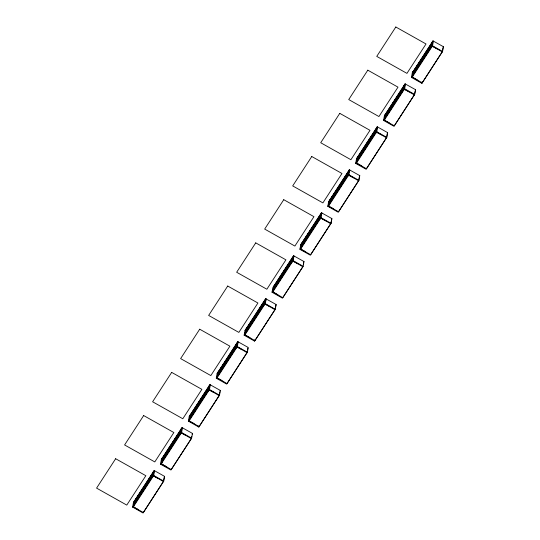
<?xml version="1.0" encoding="UTF-8"?>
<svg xmlns="http://www.w3.org/2000/svg" width="540" height="540" viewBox="0 0 540 540"><rect width="100%" height="100%" fill="white"/><g stroke="black" fill="none" stroke-linecap="round" stroke-linejoin="round"><path stroke-width="0.81" d="M142.229 491.191C142.25 491.987 141.176 492.392 142.216 491.184M169.925 448.396C169.756 449.618 170.114 448.112 169.695 448.781C169.978 448.079 169.628 449.422 169.918 448.402C169.276 449.847 170.647 447.221 169.661 449.044C170.498 447.228 170.026 449.435 169.729 448.679C169.925 449.456 170.073 448.072 170.08 448.234C169.175 449.503 169.79 448.99 169.844 448.497C169.587 448.605 169.904 449.766 170.08 448.234M198.2 405.715C197.201 405.02 197.755 406.944 197.951 405.466C197.654 406.802 197.397 404.885 198.14 405.81C197.404 404.764 198.72 406.276 197.62 405.851C198.072 406.539 197.559 405.128 197.586 405.776C199.031 405.56 196.769 405.587 198.133 405.824C196.607 406.796 199.085 404.339 197.552 405.884C197.924 404.858 198.362 405.986 197.829 405.392C196.823 406.418 198.572 405.979 197.984 405.365C197.998 404.933 197.228 406.512 197.775 405.877C198.234 404.717 197.843 406.526 197.552 405.844C198.484 404.264 197.006 407.18 197.998 405.29M226.085 362.745C224.37 363.38 227.084 361.469 225.403 362.981C226.294 361.57 225.349 363.137 225.47 362.806C226.287 361.463 225.268 363.818 225.484 362.779C225.491 362.758 226.719 362.522 225.376 363.103C226.726 360.761 224.485 364.284 225.801 362.678C225.997 362.414 225.207 363.056 225.821 362.313M281.61 276.433C281.07 277.472 281.88 276.143 281.353 277.027C281.468 276.595 281.165 277.06 281.549 276.494C280.841 277.844 282.231 276.075 281.138 277.155C281.414 277.06 281.927 275.717 281.205 277.155C282.656 274.894 280.179 277.965 281.84 276.844C281.32 275.893 280.827 278.276 281.617 276.601M309.474 233.503C308.806 234.421 309.4 233.618 309.393 233.753C309.434 234.191 309.299 233.685 309.299 233.806C308.954 233.888 309.042 234.549 309.501 233.638C309.015 235.082 308.947 233.118 309.548 233.766M337.034 190.876C337.858 190.66 336.629 191.261 337.23 191.079C337.757 189.655 336.967 191.842 337.163 190.667C338.249 190.465 336.332 191.322 337.547 191.025M364.797 148.27C365.56 146.846 365.506 147.967 365.128 148.007C365.816 146.63 364.115 148.581 365.357 148.122C364.959 146.34 364.878 149.769 365.189 147.575C364.298 149.688 366.275 146.32 364.831 148.149C365.877 147.359 364.507 147.987 365.29 148.075C364.453 148.129 365.729 147.393 364.858 148.217C365.29 147.278 364.757 148.406 365.162 147.596C364.716 148.473 365.121 147.811 365.108 147.663C365.087 147.589 364.689 148.46 365.155 147.575M393.147 104.733C393.35 103.808 392.519 106.373 393.167 104.591C392.317 105.995 393.343 104.531 393.086 104.571C392.296 105.516 393.599 104.834 393.08 104.753C392.715 104.828 392.6 106.049 393.174 104.517M225.869 362.394C225.335 363.751 225.47 362.792 225.848 362.468C224.471 364.345 226.793 361.118 225.41 363.116M337.115 190.728C337.669 190.485 336.731 191.174 337.595 190.89M392.681 105.3C393.755 104.369 392.506 104.753 392.992 105.145C392.999 104.571 393.214 105.246 393.066 104.679C392.033 105.887 393.775 103.869 392.978 105.185C393.538 104.963 392.256 105.341 393.154 104.618M142.216 491.299C141.541 493.243 142.857 490.327 141.791 491.778M225.848 362.563C225.308 363.332 226.01 362.313 225.464 362.846M281.617 276.629C280.503 276.912 282.022 277.621 281.529 276.453M336.947 191.207L337.385 190.566C336.454 192.2 337.979 189.358 336.967 191.052C337.527 190.87 337.554 189.884 336.913 191.261M393.235 105.219C392.56 103.923 392.729 106.367 393.1 104.517M142.398 491.731C141.629 490.833 141.615 493.027 142.236 491.225M365.081 148.075C365.033 147.913 364.885 147.494 365.29 148.237M420.653 62.309C421.889 60.642 419.722 62.546 421.126 62.208C420.761 61.492 421.173 62.498 420.971 61.607C420.107 62.694 421.132 62.316 420.842 61.715C421.828 61.999 419.729 62.957 420.984 61.553C420.194 62.276 420.883 62.505 421.18 61.925C419.857 62.667 421.457 61.364 420.808 61.769C420.228 63.565 421.686 60.264 420.653 62.046M169.999 448.328C169.391 449.24 169.931 449.219 170.073 448.301M281.178 277.142L281.516 276.466L281.165 277.067M309.285 233.962L309.494 233.395M392.965 104.74C392.627 105.503 393.309 104.409 392.722 105.178M421.112 62.248C420.64 61.439 420.795 62.384 421.018 61.837C420.302 62.296 421.416 61.445 420.599 62.208C421.193 61.567 421.038 62.141 420.701 62.046C421.24 61.891 421.045 61.709 420.565 62.363M253.854 319.99C252.518 320.274 254.549 318.519 253.469 319.997C253.942 319.606 253.152 320.254 253.732 319.592C253.058 319.95 253.672 320.551 253.672 319.397M142.229 491.981C141.629 491.11 142.121 492.122 141.953 491.474M169.715 448.787C170.174 448.686 169.702 448.193 170.107 449.003M336.96 191.241C337.649 190.667 336.812 191.167 337.311 190.66C337.669 190.876 336.474 191.801 337.385 190.532M365.243 147.65C365.452 147.636 364.743 148.257 365.229 147.602M142.222 491.623L141.845 491.65M197.971 405.911C197.519 405.432 198.092 405.803 197.613 405.715M225.47 363.022C226.618 362.279 224.964 363.17 225.916 362.765M309.548 233.975C309.211 233.503 309.521 234.347 309.191 233.766M170.127 448.558L169.648 448.949L170.087 448.382M142.121 491.36L141.824 491.96M253.469 319.633C253.732 319.525 253.085 320.166 253.571 319.586C253.537 319.795 253.226 319.964 253.658 319.444C254.097 319.397 252.619 320.328 253.928 319.862M281.462 277.013C281.698 276.548 280.955 276.811 281.698 277.081M348.003 172.901L347.821 173.191M421.247 61.985C420.471 61.709 420.741 62.343 420.998 61.803M225.558 362.765C226.172 362.421 225.403 362.536 225.693 362.948M253.658 319.559C254.036 320.294 253.051 320.132 253.625 319.444M337.304 190.546L336.94 191.147L337.351 190.627M365.438 148.007L365.411 148.068C364.784 147.893 364.844 147.818 365.391 148.122M420.599 62.222L421.193 62.107C420.424 61.992 420.755 61.965 421.214 62.026M197.937 405.277C197.032 406.782 198.099 404.825 198.038 405.729C196.958 406.512 198.254 404.622 197.903 405.736M142.202 491.231C141.494 492.244 142.121 491.866 142.162 491.474M337.075 191.12C337.223 190.579 337.149 190.984 336.953 191.072M365.411 148.068C364.716 147.967 365.006 147.974 365.249 147.967M392.783 105.003L393.174 105.03M170.147 448.558L169.607 449.024M197.93 405.54C197.174 405.979 197.62 406.175 197.91 405.56M281.644 277.135C280.955 276.656 281.833 276.601 281.178 277.027M225.538 362.988L225.659 362.502M337.277 190.539C337.183 191.282 336.893 190.404 337.446 191.12M197.613 405.979C197.897 405.675 197.519 405.587 197.775 405.877M281.637 276.791C280.955 276.737 281.752 277.243 281.543 276.595M337.196 190.627L336.994 190.978L337.446 190.755M392.708 105.172L393.086 104.76M154.258 471.238L154.582 470.745L164.592 476.388L163.742 481.113L143.046 513L132.617 507.067L133.468 502.342L154.109 470.536L154.555 470.786M133.9 504.286L134.352 501.802L153.266 472.649M153.117 473.479L152.672 475.963L134.203 504.421M132.617 507.067L153.259 475.254L154.109 470.536M164.234 477.124L163.431 481.586L153.455 475.7M153.704 475.504L154.582 470.745M160.947 464.346L160.502 464.096L161.352 459.378L181.994 427.565L192.476 433.424L191.626 438.143L170.93 470.036L160.913 464.4L181.616 432.5L182.453 427.788L182.101 428.524M181.339 432.736L191.315 438.622L171.241 469.557L161.264 463.671M161.784 462.233L162.081 460.573M161.933 462.314L162.23 460.661M180.853 431.339L181.15 429.685L162.23 458.838L161.636 462.146L180.556 432.992M160.502 464.096L181.143 432.284L181.994 427.565M188.386 421.132L189.23 416.408L209.878 384.601L220.354 390.454L219.51 395.179L198.815 427.066L188.386 421.132L209.027 389.32L209.878 384.601M189.52 419.182L190.114 415.868L209.034 386.714L208.44 390.029M191.484 437.663L191.741 436.259M192.119 434.153L192.476 433.424M198.815 427.066L199.098 425.493M219.875 391.892L219.2 395.651L209.223 389.765M216.709 378.412L216.27 378.162L217.114 373.444L237.762 341.631L248.238 347.49L247.388 352.208L226.699 384.102L216.675 378.466L237.377 346.565M247.124 352.431L227.009 383.623L217.033 377.737M217.553 375.388L217.998 372.904L236.918 343.75M236.021 345.816L236.216 345.215L232.112 351.466L234.407 348.111M236.77 344.574L236.324 347.058L217.856 375.516M216.27 378.162L236.912 346.349L237.762 341.631M247.381 351.027L247.084 352.688L237.107 346.802M237.357 346.599L238.194 341.894M244.148 335.198L244.998 330.473L265.64 298.667L276.122 304.519L275.272 309.245L254.576 341.132L244.148 335.198L264.796 303.385L265.64 298.667M244.85 333.909L244.559 335.495L265.262 303.595L266.112 298.877L265.795 299.369M245.862 329.15L245.012 333.869L245.457 334.118M264.992 303.831L274.961 309.717L254.887 340.652L244.917 334.766M245.734 332.586L246.031 330.932M247.631 349.623L247.928 347.969M253.712 319.835C253.341 320.125 253.496 319.464 253.76 320.105M254.576 341.132L254.86 339.559M264.782 299.997L263.932 304.715L264.377 304.965M265.241 303.635L266.085 298.917M272.032 292.228L272.882 287.51L293.524 255.697L304.007 261.556L303.156 266.274L282.461 298.168L272.032 292.228L292.68 260.415L293.524 255.697M292.876 260.867L302.846 266.753L282.771 297.689L272.801 291.803M273.321 289.454L273.767 286.969L292.687 257.816L292.093 261.124L273.618 289.582M273.618 288.704L273.915 287.05L277.067 282.191M273.767 288.792L274.064 287.132L273.618 286.882L292.538 257.728L292.93 258.059M275.164 285.215L274.975 285.404M275.137 308.765L276.122 304.519M300.362 249.514L299.916 249.264L300.767 244.539L321.408 212.733L331.891 218.585L331.04 223.31L310.345 255.197L300.328 249.568L321.03 217.661L321.881 212.942L321.516 213.685M301.205 247.394L301.502 245.741M303.271 264.391L303.527 262.987M320.423 215.676L319.97 218.16L301.057 247.313L301.651 243.999L320.571 214.846M299.916 249.264L320.558 217.451L321.408 212.733M331.891 218.585L330.73 223.783L320.76 217.897M327.8 206.294L328.651 201.575L349.292 169.763L359.775 175.622L358.925 180.34L338.229 212.234L327.8 206.294L348.442 174.481L349.292 169.763M328.644 204.221L328.212 206.597L348.914 174.697M329.515 200.246L328.664 204.964L329.11 205.214M329.09 203.519L329.535 201.035L348.455 171.882L347.855 175.19L329.387 203.648L329.684 202.028M329.238 203.6L329.535 201.947M347.848 173.212L347.834 173.05M348.428 171.092L347.585 175.81L348.023 176.06M359.289 177.053L358.614 180.819L348.638 174.933M348.887 174.737L349.765 169.972L349.448 170.465M356.13 163.58L355.685 163.33L356.535 158.605L377.177 126.799L377.622 127.049M386.087 138.301L366.424 168.784L356.447 162.898M356.967 160.549L357.419 158.065L376.333 128.911L375.739 132.226L357.271 160.684M357.264 159.806L357.568 158.153L362.968 149.823M357.413 159.887L357.716 158.233L357.271 157.984L376.184 128.831L376.582 129.161M359.417 176.351L359.775 175.622M355.685 163.33L376.326 131.517L377.177 126.799M387.302 133.387L386.498 137.849L376.522 131.963M376.772 131.767L377.649 127.008L387.659 132.651L386.809 137.376L366.113 169.263L356.096 163.633L376.799 131.726M384.014 120.609L383.569 120.359L384.419 115.641L405.061 83.828L415.544 89.687L414.693 94.406L393.998 126.299L383.981 120.663L384.271 119.077M384.851 118.496L385.148 116.836M385.297 116.924L385 118.577L384.554 118.328L403.475 89.174M403.772 88.432L404.217 85.948L385.304 115.101L384.703 118.409L403.623 89.255M383.569 120.359L404.21 88.547L405.061 83.828M411.453 77.395L412.297 72.671L432.945 40.864L443.421 46.717L442.577 51.442L421.882 83.329L411.453 77.395L432.095 45.583L432.945 40.864M442.307 51.665L422.192 82.85L412.216 76.963M412.736 74.615L413.181 72.13L432.101 42.977L431.507 46.291L413.039 74.749M420.876 62.174L420.937 62.147M421.882 83.329L422.165 81.756M442.942 48.155L442.267 51.921L432.29 46.028M432.54 45.833L433.377 41.128M443.07 47.453L443.421 46.717M170.147 448.922L169.803 448.747M320.8 214.974L320.99 214.312L320.544 214.063L319.7 218.781L320.146 219.031M169.945 448.639L169.655 449.017L170.222 448.787M169.817 448.916L170.316 448.679L169.817 448.747M337.271 191.079L337.52 191.018M170.316 448.679C169.844 448.369 169.796 449.199 170.154 448.7M197.991 405.689L197.613 405.952M225.889 363.035L225.875 362.725M421.072 62.269L420.836 61.877M309.238 233.935L309.589 234.077L309.272 233.665M281.401 276.932L281.32 276.979M337.014 190.937L337.223 190.6L337.061 190.998M309.461 233.672L309.481 233.901M337.156 191.018L337.21 190.62L337.419 191.167M255.272 315.853L255.015 316.426L255.798 315.34M281.779 276.912L281.543 276.683M393.188 105.233L393.012 104.902M309.157 233.975C309.731 233.644 308.887 234.178 309.427 233.557M420.741 62.141L421.207 62.073M197.897 405.493L197.788 405.776M170.046 448.376L169.931 448.511M170.296 448.693L170.107 448.767M309.521 233.82L309.541 233.726M393.174 105.266L393.08 105.077M246.922 328.712L247.07 328.408M143.701 487.904L143.485 488.295L143.762 487.937M152.53 474.296L152.314 474.687L152.591 474.329M163.62 457.211L163.087 458.082L163.364 457.724M180.414 431.332L179.152 433.39M190.971 415.112L191.194 414.727M191.032 415.145L191.248 414.761M199.469 401.969L199.247 402.361L199.53 402.003M227.131 359.39L227.414 359.033M263.844 302.819L264.127 302.461M283.122 273.065L282.899 273.456L283.176 273.098M310.784 230.492L311 230.101M309.406 233.867L309.44 233.827M386.431 113.987L386.215 114.379M414.315 71.023L414.099 71.408M421.126 62.208L421.079 61.857M403.515 87.413L403.772 86.967M134.649 501.971L134.203 501.721L153.117 472.568L153.495 472.777M163.877 456.928L162.526 459L162.088 458.75L181.001 429.597M190.411 416.036L189.965 415.787L208.886 386.633L209.263 386.843M218.295 373.066L217.85 372.816L236.77 343.663M247.529 328.023L246.179 330.102L245.734 329.852L264.654 300.699L265.032 300.908M301.948 244.168L301.502 243.918L320.423 214.765M331.175 199.125L329.832 201.197L329.387 200.948L348.307 171.794L348.685 172.01M385.594 115.263L385.155 115.013L404.069 85.86M414.376 70.916L413.478 72.299L413.033 72.049L431.953 42.896L432.331 43.112M134.183 502.166L133.9 502.605L133.468 502.342M136.12 499.183L137.025 497.792M139.867 493.418L141.237 491.299M141.98 490.158L143.33 488.079M145.827 484.225L147.204 482.105M149.04 479.277L150.417 477.158M163.107 457.603L164.005 456.219M165.807 453.438L167.164 451.359M168.514 449.273L169.412 447.889M172.793 442.672L175.271 438.865M178.76 433.478L180.225 431.231M192.794 411.858L194.251 409.61M195.494 407.693L196.398 406.31M200.9 399.364L202.25 397.285M208.481 387.686L209.399 386.269M210.026 385.304L210.344 384.811L209.473 389.57L188.791 421.43M219.773 370.285L221.123 368.199M227.88 357.791L229.237 355.705M232.234 351.081L233.152 349.67M235.447 346.133L236.365 344.716M245.41 330.777L244.998 330.473M246.76 328.705L248.184 326.504M279.74 277.877L281.117 275.758M293.679 256.399L293.996 255.906L293.119 260.665L272.444 292.531M305.674 237.911L308.084 234.205M312.674 227.131L315.137 223.331M318.634 217.937L320.011 215.818M329.062 201.879L328.651 201.575M332.66 196.331L335.05 192.652M339.64 185.578L341.017 183.458M345.6 176.384L347.072 174.116M359.64 154.751L361.098 152.51M366.14 144.733L367.976 141.905M372.566 134.831L374.058 132.543M393.107 103.181L394.025 101.77M399.074 93.987L401.038 90.963M404.582 85.502L404.197 85.158L403.346 89.876L403.792 90.126M405.209 84.53L405.533 84.038L404.656 88.803L383.981 120.663M412.709 72.974L412.297 72.671M413.647 71.53L414.565 70.112M419.614 62.336L420.532 60.919M426.04 52.434L426.958 51.023M134.501 501.889L145.307 485.231M146.212 483.84L150.262 477.589M151.166 476.206L152.969 473.425M162.378 458.919L177.248 436.016M178.146 434.626L181.298 429.766M190.715 415.26L204.228 394.436M205.126 393.046L209.183 386.802M218.147 372.985L223.101 365.351M224.006 363.96L231.208 352.856M246.031 330.021L250.088 323.771M250.985 322.38L258.194 311.276M259.092 309.886L264.951 300.868M277.972 280.807L282.022 274.556M282.926 273.166L285.174 269.696M286.079 268.312L292.835 257.897M301.799 244.087L309.008 232.976M309.906 231.593L320.267 215.622M329.684 201.116L335.988 191.396M336.886 190.013L348.597 171.963M363.872 148.433L376.036 129.695M385.898 114.487L389.954 108.243M390.852 106.853L400.761 91.584M401.666 90.194L404.365 86.029M413.33 72.218L416.934 66.663M417.839 65.273L427.748 50.004M428.645 48.614L432.25 43.065M136.89 498.508L135.263 501.08M138.24 496.429L139.59 494.357M141.386 491.589L142.729 489.51M143.633 488.126L145.429 485.359M146.327 483.975L148.574 480.512M149.472 479.129L150.37 477.745M165.227 454.849L166.57 452.77M168.372 450.002L169.715 447.93M171.065 445.851L172.415 443.772M173.313 442.388L177.356 436.158M192.206 413.269L193.556 411.19M195.352 408.422L196.702 406.343M198.052 404.271L199.395 402.192M200.293 400.808L204.336 394.578M205.234 393.194L207.482 389.732L205.139 393.14M219.193 371.682L220.543 369.61M221.441 368.226L223.236 365.452M224.134 364.068L226.382 360.605M227.279 359.221L231.323 352.991M232.22 351.608L234.468 348.151M235.366 346.761L236.263 345.377L235.325 346.741M248.427 326.639L250.222 323.872M251.12 322.488L253.368 319.025M254.266 317.642L255.548 315.556M256.959 313.49L258.309 311.411M259.207 310.028L263.25 303.797M275.413 285.059L277.209 282.292M278.107 280.901L280.354 277.445M281.252 276.062L282.15 274.678M283.946 271.904L285.296 269.831M286.193 268.447L290.237 262.217M302.846 242.784L304.196 240.705M305.093 239.321L309.137 233.091M310.932 230.324L312.275 228.245M313.18 226.861L317.223 220.631M319.019 217.863L320.146 216.013M332.073 197.741L336.116 191.511M337.919 188.744L339.262 186.665M340.16 185.281L341.51 183.202M342.86 181.123L344.203 179.05M345.101 177.667L348.698 172.125L345.019 177.62M359.06 156.155L363.103 149.924M364.001 148.541L366.248 145.078M367.079 143.687L368.044 142.31M369.839 139.543L371.189 137.464M372.087 136.08L375.908 130.079M386.046 114.575L387.396 112.496M388.739 110.423L390.089 108.344M390.987 106.961L395.03 100.73M396.826 97.963L398.176 95.884M399.074 94.5L400.424 92.421M401.767 90.349L403.117 88.27M415.726 68.837L417.076 66.764M417.974 65.374L422.017 59.15M423.812 56.376L425.162 54.304M426.06 52.92L427.403 50.841M428.753 48.762L430.103 46.69M431.447 44.611L432.344 43.227L428.666 48.715M208.136 388.787L209.277 386.964L208.359 388.334M133.603 505.028L152.523 475.875L152.969 476.125M161.487 462.065L180.407 432.911L180.853 433.161M189.371 419.094L208.292 389.941L208.737 390.19M217.256 376.13L236.176 346.977M245.14 333.16L264.06 304.007L264.506 304.256M273.024 290.196L291.944 261.043L292.383 261.293M300.908 247.226L319.822 218.072M328.793 204.262L347.706 175.109L348.151 175.358M356.67 161.291L375.59 132.138L376.036 132.394M412.439 75.357L431.359 46.204L431.804 46.46M189.972 418.487L207.988 390.724M253.395 320.753L245.288 333.248L245.882 329.933L264.803 300.78L264.209 304.094L254.3 319.363M133.029 507.364L153.731 475.463M411.858 77.699L432.567 45.792M164.281 476.867L164.592 476.388M220.043 390.933L220.354 390.454M303.696 262.035L304.007 261.556M387.349 133.13L387.659 132.651M415.544 89.687L414.43 94.628L394.308 125.82L384.291 120.184L389.32 122.877M163.478 481.336L143.357 512.521L133.34 506.891L138.368 509.578M219.24 395.401L199.125 426.587L189.101 420.957L194.137 423.644M330.777 223.533L310.655 254.718L300.638 249.089L305.667 251.775M358.661 180.562L338.54 211.754L328.523 206.118L333.551 208.811M413.033 72.049L427.748 50.092M385.155 115.013L398.027 95.803M398.945 94.426L400.788 91.685M401.706 90.308L403.083 88.25M357.271 157.984L371.061 137.396M371.979 136.026L376.124 129.843M329.387 200.948L344.101 178.99M301.502 243.918L317.135 220.583M318.053 219.213L320.355 215.777M273.618 286.882L290.169 262.177M291.094 260.807L292.471 258.748M245.734 329.852L263.209 303.77M217.85 372.816L231.188 352.917M189.965 415.787L204.221 394.511M162.088 458.75L177.255 436.104M178.18 434.734L181.4 429.928M134.203 501.721L150.296 477.698M151.214 476.327L152.591 474.269M163.087 458.082L163.674 457.245M432.243 46.285L437.279 48.971M412.169 77.22L417.204 79.907M409.394 91.942L404.359 89.249L414.382 94.885M376.481 132.219L381.51 134.906M356.407 163.154L361.436 165.841M348.597 175.183L353.626 177.876M320.713 218.153L325.742 220.84M292.829 261.117L297.864 263.81M272.754 292.052L277.79 294.746M264.944 304.088L269.98 306.774M244.87 335.023L249.905 337.709M237.06 347.051L242.096 349.745M216.986 377.987L222.021 380.68M209.176 390.022L214.211 392.708M181.292 432.986L186.327 435.679M161.217 463.921L166.253 466.614M153.414 475.956L158.443 478.643M432.526 42.444L432.081 42.194L431.231 46.913L431.676 47.162M432.095 45.583L442.577 51.442M413.606 71.597L413.161 71.348L412.31 76.066L412.756 76.316M414.693 94.406L404.21 88.547M385.722 114.561L385.276 114.311L384.433 119.03L384.871 119.279M384.419 115.641L384.858 115.891M376.758 128.378L376.312 128.129L375.462 132.847L375.908 133.097M376.326 131.517L386.809 137.376M357.838 157.531L357.392 157.282L356.549 162L356.994 162.25M348.442 174.481L358.925 180.34M331.04 223.31L320.558 217.451M302.076 243.466L301.631 243.216L300.78 247.934L301.226 248.184M300.767 244.539L301.212 244.789M293.105 257.276L292.666 257.026L291.816 261.745L292.262 261.995M292.68 260.415L303.156 266.274M274.192 286.43L273.746 286.18L272.896 290.898L273.341 291.148M264.796 303.385L275.272 309.245M237.344 343.211L236.898 342.961L236.048 347.679L236.493 347.929M236.912 346.349L247.388 352.208M218.423 372.364L217.978 372.114L217.127 376.832L217.573 377.082M217.114 373.444L217.559 373.694M209.459 386.181L209.014 385.931L208.163 390.65L208.609 390.899M209.027 389.32L219.51 395.179M190.539 415.334L190.094 415.078L189.243 419.803L189.689 420.053M189.23 416.408L189.675 416.657M181.575 429.145L181.13 428.895L180.279 433.613L180.725 433.863M191.626 438.143L181.143 432.284M162.655 458.298L162.209 458.048L161.359 462.767L161.804 463.016M161.352 459.378L161.791 459.628M153.691 472.115L153.245 471.865L152.395 476.584L152.84 476.834M153.259 475.254L163.742 481.113M134.77 501.269L134.325 501.012L133.481 505.737L133.92 505.987M115.648 458.73L96.579 488.12L126.772 505.096L145.847 475.706L115.648 458.73M143.667 415.557L124.592 444.947L154.791 461.923L173.867 432.533L143.667 415.557M171.68 372.384L152.611 401.774L182.81 418.75L201.879 389.36L171.68 372.384M199.699 329.211L180.63 358.601L210.823 375.577L229.898 346.187L199.699 329.211M227.718 286.038L208.643 315.428L238.842 332.404L257.918 303.014L227.718 286.038M255.731 242.865L236.662 272.255L266.861 289.231L285.93 259.841L255.731 242.865M283.75 199.692L264.674 229.082L294.874 246.058L313.949 216.668L283.75 199.692M311.769 156.519L292.694 185.909L322.893 202.892L341.969 173.495L311.769 156.519M339.781 113.346L320.713 142.736L350.912 159.719L369.981 130.322L339.781 113.346M367.801 70.173L348.725 99.562L378.925 116.546L398 87.149L367.801 70.173M395.82 27L376.745 56.39L406.944 73.373L426.019 43.976L395.82 27"/></g></svg>
